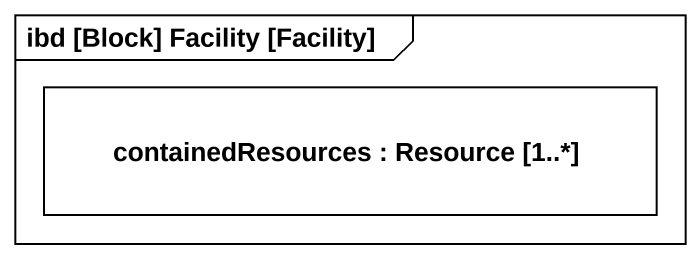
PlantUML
@startuml
mainframe ibd [Block] Facility [Facility]
rectangle "containedResources : Resource [1..*]" as containedResources #FFFFFF
@enduml
